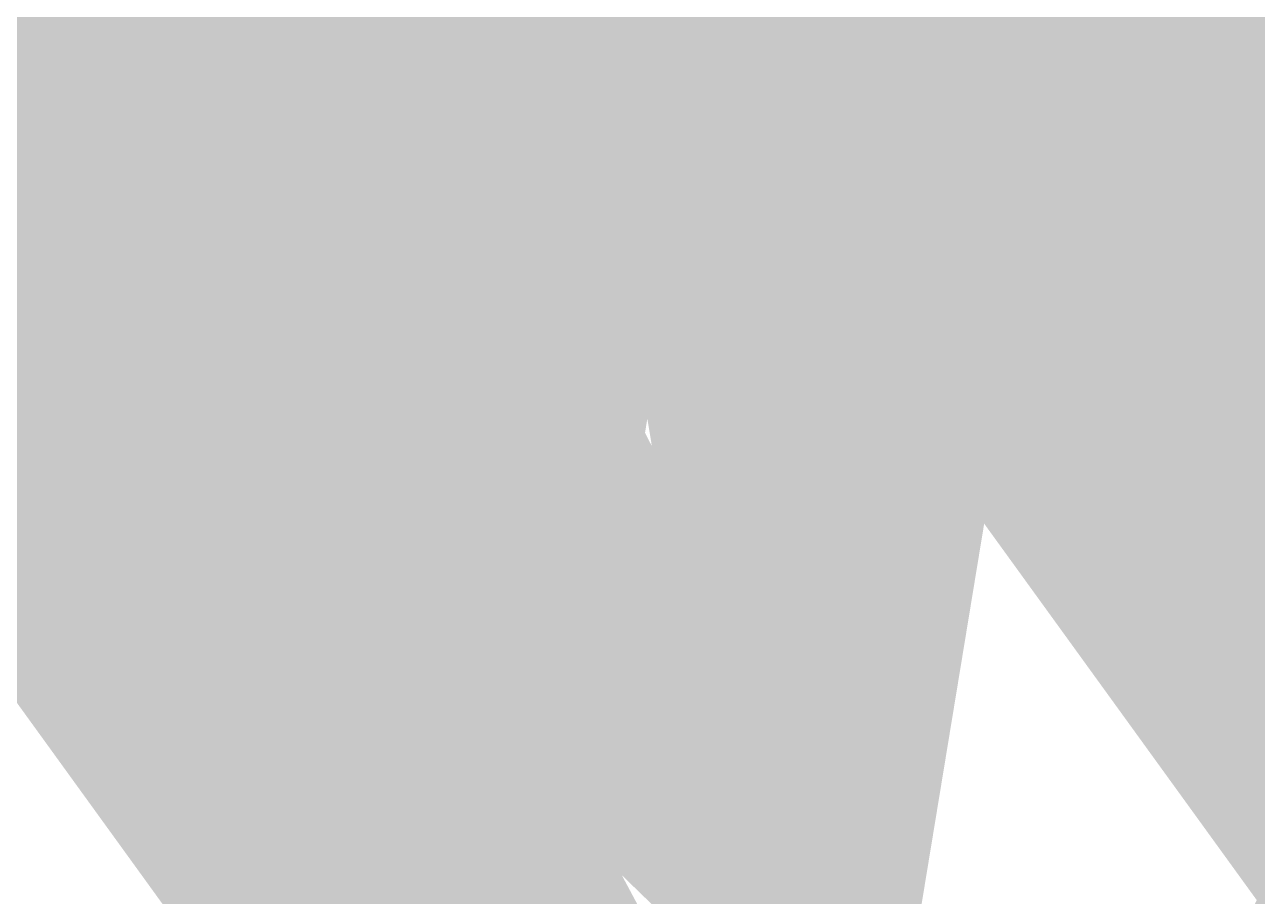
# Model space of a CAD drawing. Header units: metres. Extents: x 0 to 11269, y -5244 to -4054.
# Drawn here: x 10071.2 to 10198.3, y -4780.9 to -4691 of the extents above; entities that cross this region are included whole.
import ezdxf

# ---------------------------------------------------------------- set-up
doc = ezdxf.new("R2010")
doc.units = ezdxf.units.M
doc.header["$MEASUREMENT"] = 0
doc.layers.add('DIM', color=3, linetype='Continuous')
doc.styles.get("Standard").update_dxf_attribs({"font": 'arial.ttf'})
doc.dimstyles.new('300', dxfattribs={"dimscale": 0.1, "dimtxt": 500, "dimasz": 2000, "dimexe": 400, "dimexo": 1500, "dimgap": 0, "dimtad": 1, "dimlfac": 0.001, "dimzin": 0, "dimdsep": 46, "dimtxsty": 'Standard', "dimcen": 800, "dimse1": 1, "dimse2": 1, "dimclrd": 1, "dimclre": 5, "dimclrt": 3, "dimadec": 0, "dimazin": 0, "dimtfac": 1, "dimtix": 1, "dimtofl": 0, "dimtmove": 1, "dimatfit": 3, "dimfxl": 0, "dimtolj": 1, "dimtzin": 0, "dimarcsym": 0})

msp = doc.modelspace()

# ---------------------------------------------------------------- leaders
at = {"layer": 'DIM', "color": 4, "linetype": 'ByBlock', "ltscale": 100}
for points in [[(10152.99916, -4806.37673), (10152.99916, -4805.5143), (10153.30096, -4805.5143)], [(10153.34729, -4806.7233), (10153.34729, -4806.1563), (10153.54492, -4806.1563)], [(10153.42763, -4823.83229), (10153.42763, -4822.96986), (10153.67809, -4822.96986)], [(10153.77576, -4824.17886), (10153.77576, -4823.61186), (10153.98654, -4823.61186)], [(10226.87817, -4827.54701), (10226.87817, -4826.68458), (10226.77054, -4826.68458)], [(10226.30867, -4828.16632), (10226.30867, -4827.3039), (10226.20104, -4827.3039)], [(10221.46117, -4829.71425), (10221.46117, -4828.85182), (10221.35354, -4828.85182)], [(10222.03067, -4829.04875), (10222.03067, -4828.18632), (10221.92304, -4828.18632)], [(10153.46239, -4841.39904), (10153.46239, -4840.53661), (10153.57002, -4840.53661)], [(10106.09031, -4842.44257), (10106.09031, -4841.80307), (10106.34931, -4841.80307)], [(10153.81052, -4841.74561), (10153.81052, -4841.17861), (10153.88852, -4841.17861)], [(10107.43556, -4843.33111), (10107.43556, -4842.90272), (10107.69456, -4842.90272)], [(10238.737, -4837.25465), (10238.40361, -4836.58757), (10238.2987, -4836.58757)], [(10175.90571, -4825.28192), (10176.46423, -4824.51971), (10176.72322, -4824.51971)], [(10316.131, -4839.09837), (10315.79761, -4838.4313), (10315.6927, -4838.4313)], [(10129.50105, -4842.5805), (10129.18155, -4841.941), (10129.44055, -4841.941)], [(10184.26906, -4828.67201), (10184.01166, -4828.32442), (10183.86011, -4828.32442)], [(10273.44292, -4845.25866), (10273.10953, -4844.59159), (10273.00462, -4844.59159)], [(10176.38071, -4825.44703), (10176.80702, -4824.9395), (10176.91818, -4824.9395)], [(10190.10033, -4842.75475), (10190.63221, -4842.02887), (10190.8912, -4842.02887)], [(10190.79033, -4842.9229), (10191.12914, -4842.49859), (10191.2403, -4842.49859)], [(10169.83386, -4848.03064), (10169.48627, -4847.57697), (10169.48627, -4847.42542)], [(10182.8986, -4841.86674), (10183.35226, -4841.51916), (10183.50381, -4841.51916)]]:
    msp.add_leader(points, dimstyle='300', override={"dimgap": 0.04, "dimtad": 0, "dimfxl": 0.1875}, dxfattribs=at)
at = {"layer": 'DIM', "color": 7, "linetype": 'ByBlock', "ltscale": 100}
for points in [[(10110.17667, -4850.09668), (10110.17667, -4849.39748)], [(10115.89514, -4850.35022), (10115.89514, -4849.70482), (10115.49375, -4849.8937)]]:
    msp.add_leader(points, dimstyle='300', override={"dimgap": 0.04, "dimtad": 0, "dimfxl": 0.1875}, dxfattribs=at)

doc.saveas('drawing.dxf')
